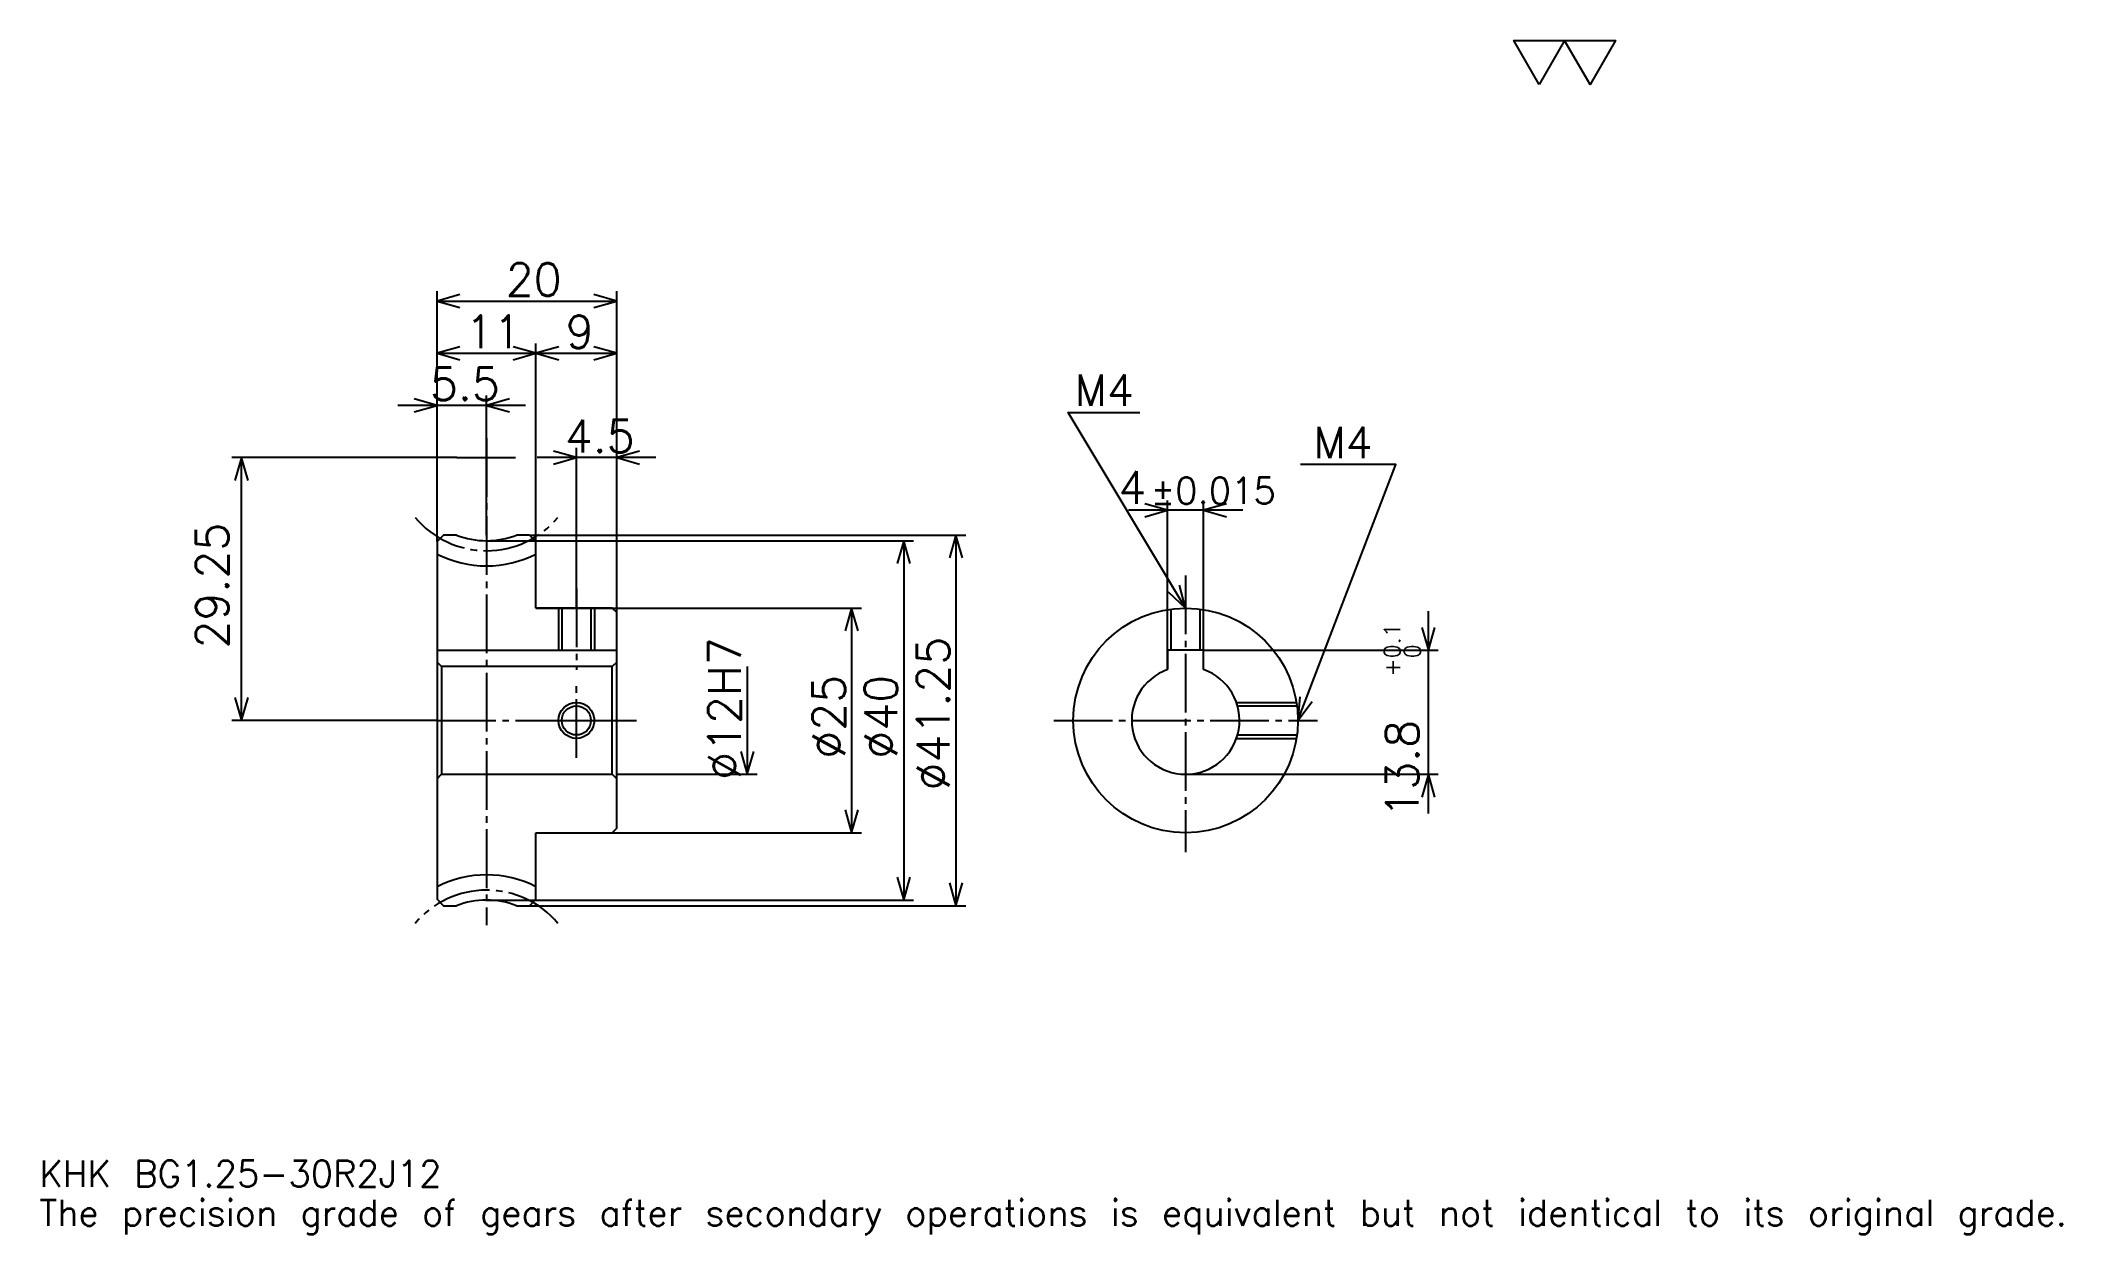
# Model space of a CAD drawing. Extents: x 7 to 232, y 3 to 136.
import ezdxf

# ---------------------------------------------------------------- set-up
doc = ezdxf.new("R2010")
doc.units = 0
doc.linetypes.add('DASHDOT', pattern=[8.709676, 6.532258, -0.725806, 0.725806, -0.725806])
doc.layers.get('0').update_dxf_attribs({"linetype": 'CONTINUOUS'})
doc.layers.add('DASHDOT', color=6, linetype='DASHDOT')
doc.styles.add('KANJI', font='TXT', dxfattribs={"bigfont": 'BIGFONT'})

msp = doc.modelspace()

# ---------------------------------------------------------------- linework, layer by layer
at = {"color": 5}
for p, q in [((51.532257, 80.504028), (51.532257, 107.6371)), ((51.532257, 106.548386), (71.532257, 106.548386)), ((71.532257, 80.504028), (71.532257, 107.6371)), ((62.532257, 80.504028), (62.532257, 101.830643)), ((51.532257, 100.741928), (62.532257, 100.741928)), ((62.532257, 100.741928), (71.532257, 100.741928)), ((61.387096, 94.935478), (47.177418, 94.935478)), ((57.032257, 80.504028), (57.032257, 96.024185)), ((67.032257, 80.504028), (67.032257, 90.217735)), ((53.709675, 89.129028), (28.669353, 89.129028)), ((29.758064, 59.879028), (29.758064, 89.129028)), ((75.8871, 89.129028), (62.677418, 89.129028)), ((132.838715, 67.679031), (132.838715, 84.354836)), ((136.838715, 67.679031), (136.838715, 84.354836)), ((141.193542, 83.266129), (128.483871, 83.266129)), ((51.532257, 79.778221), (51.532257, 80.504028)), ((57.032257, 79.879028), (71.532257, 79.879028)), ((61.80645, 80.504028), (71.532257, 80.504028)), ((62.532257, 79.778221), (62.532257, 80.504028)), ((67.032257, 72.379028), (67.032257, 80.504028)), ((67.032257, 72.379028), (67.032257, 80.504028)), ((71.532257, 80.504028), (110.3629, 80.504028)), ((71.532257, 71.879028), (71.532257, 80.504028)), ((71.532257, 79.879028), (104.556458, 79.879028)), ((103.467743, 79.879028), (103.467743, 39.879028)), ((109.274193, 80.504028), (109.274193, 39.254028)), ((62.532257, 72.379028), (71.532257, 72.379028)), ((71.532257, 72.379028), (98.75, 72.379028)), ((97.661285, 72.379028), (97.661285, 47.379028)), ((161.854828, 49.524189), (161.854828, 72.033867)), ((136.838715, 67.679031), (162.943542, 67.679031)), ((86.048386, 65.879028), (86.048386, 53.879028)), ((51.532257, 59.879028), (28.669355, 59.879028)), ((71.532257, 53.879028), (87.1371, 53.879028)), ((134.838715, 53.879028), (162.943542, 53.879028)), ((62.532257, 47.379028), (71.532257, 47.379028)), ((71.532257, 47.379028), (98.75, 47.379028)), ((57.032257, 39.879028), (71.532257, 39.879028)), ((61.80645, 39.254028), (71.532257, 39.254028)), ((71.532257, 39.879028), (104.556458, 39.879028)), ((71.532257, 39.254028), (110.3629, 39.254028))]:
    msp.add_line(p, q, dxfattribs=at)
at = {"color": 4}
for p, q in [((51.532257, 67.679031), (71.532257, 67.679031)), ((71.532257, 66.379028), (71.032257, 65.879028)), ((51.532257, 53.379028), (52.032257, 53.879028)), ((71.532257, 53.379028), (71.032257, 53.879028))]:
    msp.add_line(p, q, dxfattribs=at)
at = {"color": 7}
msp.add_lwpolyline([(174.193542, 130.645157), (171.3629, 135.551605), (182.685486, 135.551605), (179.854828, 130.645157), (177.024185, 135.551605), (174.193542, 130.645157)], dxfattribs=at)
at = {"color": 5}
for points in [[(54.072578, 107.274193), (51.532257, 106.548386), (54.072578, 105.822578)], [(68.991936, 105.822578), (71.532257, 106.548386), (68.991936, 107.274193)], [(54.072578, 101.467743), (51.532257, 100.741928), (54.072578, 100.016129)], [(59.991936, 100.016129), (62.532257, 100.741928), (59.991936, 101.467743)], [(65.072578, 101.467743), (62.532257, 100.741928), (65.072578, 100.016129)], [(68.991936, 100.016129), (71.532257, 100.741928), (68.991936, 101.467743)], [(48.991936, 94.209671), (51.532257, 94.935478), (48.991936, 95.661285)], [(59.572578, 95.661285), (57.032257, 94.935478), (59.572578, 94.209671)], [(134.838715, 72.379028), (121.774193, 94.153221), (129.758057, 94.153221)], [(30.483871, 86.588707), (29.758064, 89.129028), (29.032257, 86.588707)], [(64.491936, 88.403221), (67.032257, 89.129028), (64.491936, 89.854836)], [(74.072578, 89.854836), (71.532257, 89.129028), (74.072578, 88.403221)], [(147.338715, 59.879028), (158.2258, 88.346771), (147.629028, 88.346771)], [(130.298386, 82.540314), (132.838715, 83.266129), (130.298386, 83.991928)], [(139.379028, 83.991928), (136.838715, 83.266129), (139.379028, 82.540314)], [(104.19355, 77.338707), (103.467743, 79.879028), (102.741936, 77.338707)], [(110, 77.963707), (109.274193, 80.504028), (108.548386, 77.963707)], [(132.909348, 74.183914), (134.838715, 72.379028), (134.154099, 74.930763)], [(98.3871, 69.838707), (97.661285, 72.379028), (96.935486, 69.838707)], [(161.129028, 70.219353), (161.854828, 67.679031), (162.580643, 70.219353)], [(29.032257, 62.41935), (29.758064, 59.879028), (30.483871, 62.41935)], [(147.568207, 62.511017), (147.338715, 59.879028), (148.924042, 61.992493)], [(85.322578, 56.41935), (86.048386, 53.879028), (86.774193, 56.41935)], [(162.580643, 51.338707), (161.854828, 53.879028), (161.129028, 51.338707)], [(96.935486, 49.91935), (97.661285, 47.379028), (98.3871, 49.91935)], [(102.741936, 42.41935), (103.467743, 39.879028), (104.19355, 42.41935)], [(108.548386, 41.79435), (109.274193, 39.254028), (110, 41.79435)]]:
    msp.add_lwpolyline(points, dxfattribs=at)
at = {"color": 4}
for points in [[(53.689823, 80.504028), (52.258064, 80.504028), (51.532257, 79.778221), (51.532257, 53.379028)], [(62.532257, 72.379028), (62.532257, 79.778221), (61.80645, 80.504028), (60.374695, 80.504028)], [(62.532257, 47.379028), (71.032257, 47.379028), (71.532257, 47.879028), (71.532257, 71.879028), (71.032257, 72.379028), (62.532257, 72.379028)], [(65.032257, 72.379028), (65.032257, 67.679031)], [(65.412254, 72.379028), (65.412254, 67.679031)], [(68.65226, 72.379028), (68.65226, 67.679031)], [(69.032257, 72.379028), (69.032257, 67.679031)], [(132.838715, 65.535881), (132.838715, 72.217987)], [(133.218704, 67.679031), (133.218704, 72.273605)], [(136.45871, 67.679031), (136.45871, 72.273605)], [(136.838715, 65.535881), (136.838715, 72.217987)], [(136.838715, 65.535881), (136.838715, 67.679031), (132.838715, 67.679031), (132.838715, 65.535881)], [(51.532257, 66.379028), (52.032257, 65.879028), (52.032257, 53.879028), (71.032257, 53.879028), (71.032257, 65.879028), (52.032257, 65.879028)], [(140.49556, 61.879028), (147.177673, 61.879028)], [(140.615875, 61.499027), (147.233276, 61.499027)], [(140.49556, 57.879028), (147.177673, 57.879028)], [(140.615875, 58.259029), (147.233276, 58.259029)], [(51.532257, 53.379028), (51.532257, 39.979836), (52.258064, 39.254028), (53.689823, 39.254028)], [(60.374695, 39.254028), (61.80645, 39.254028), (62.532257, 39.979836), (62.532257, 47.379028)]]:
    msp.add_lwpolyline(points, dxfattribs=at)
for centre, radius in [((134.838715, 59.879028), 12.5), ((67.032257, 59.879028), 1.62)]:
    msp.add_circle(centre, radius, dxfattribs=at)
at = {"color": 7}
msp.add_circle((67.032257, 59.879028), 2, dxfattribs=at)
at = {"color": 4}
for centre, radius, start, end in [((57.032257, 89.129028), 9.25, 248.81721776, 291.18278402), ((57.032257, 89.129028), 12.063, 242.87458882, 297.12541118), ((134.838715, 59.879028), 6, 109.47122094, 70.52877906), ((57.032257, 30.629028), 12.063, 62.87458882, 117.12541118), ((57.032257, 30.629028), 9.25, 68.81721598, 111.18278224)]:
    msp.add_arc(centre, radius, start, end, dxfattribs=at)
at = {"layer": 'DASHDOT', "color": 7}
for p, q in [((57.032257, 91.30645), (57.032257, 37.076607)), ((53.709675, 89.129028), (60.354836, 89.129028)), ((134.838715, 76.008057), (134.838715, 45.201607)), ((51.532257, 59.879028), (73.709679, 59.879028)), ((120.161293, 59.879028), (149.516129, 59.879028))]:
    msp.add_line(p, q, dxfattribs=at)
for points in [[(67.032257, 74.55645), (67.032257, 65.50161)], [(67.032257, 55.701611), (67.032257, 64.05645)], [(62.854836, 59.879028), (71.209679, 59.879028)]]:
    msp.add_lwpolyline(points, dxfattribs=at)
for centre, start, end in [((57.032257, 89.129028), 219.99999648, 320.00000553), ((57.032257, 30.629028), 39.99999447, 140.00000352)]:
    msp.add_arc(centre, 10.365, start, end, dxfattribs=at)

# ---------------------------------------------------------------- texts
at = {"color": 7, "style": 'KANJI'}
for s, height, p in [('20', 3.629032, (59.173386, 107.129028)), ('11', 3.629032, (54.673386, 101.322578)), ('9', 3.629032, (65.852821, 101.322578)), ('5.5', 3.629032, (50.74395, 95.516129)), ('M4', 3.483871, (122.5, 94.879028)), ('4.5', 3.629032, (65.74395, 89.709671)), ('M4', 3.483871, (149.080643, 89.072578)), ('4', 3.629032, (127.347664, 83.991928)), ('%%p0.015', 2.903226, (130.939972, 83.991928)), ('KHK BG1.25-30R2J12', 2.903226, (7.258065, 7.983871)), ('The precision grade of gears after secondary operations is equivalent but not identical to its original grade.', 2.903226, (7.258065, 3.629032))]:
    msp.add_text(s, height=height, dxfattribs=at).set_placement(p)
for s, height, p in [('29.25', 3.629032, (28.306452, 67.881042)), ('0.1', 1.814516, (158.733871, 66.791504)), ('%%c12H7', 3.629032, (85.322578, 53.256042)), ('%%c41.25', 3.629032, (108.548386, 52.076607)), ('0', 1.814516, (160.983871, 66.791504)), ('+', 1.814516, (158.733871, 64.759247)), ('%%c25', 3.629032, (96.935486, 55.614914)), ('%%c40', 3.629032, (102.741936, 55.614914)), ('13.8', 3.629032, (160.766129, 49.051357))]:
    msp.add_text(s, height=height, rotation=90, dxfattribs=at).set_placement(p)

doc.saveas('drawing.dxf')
